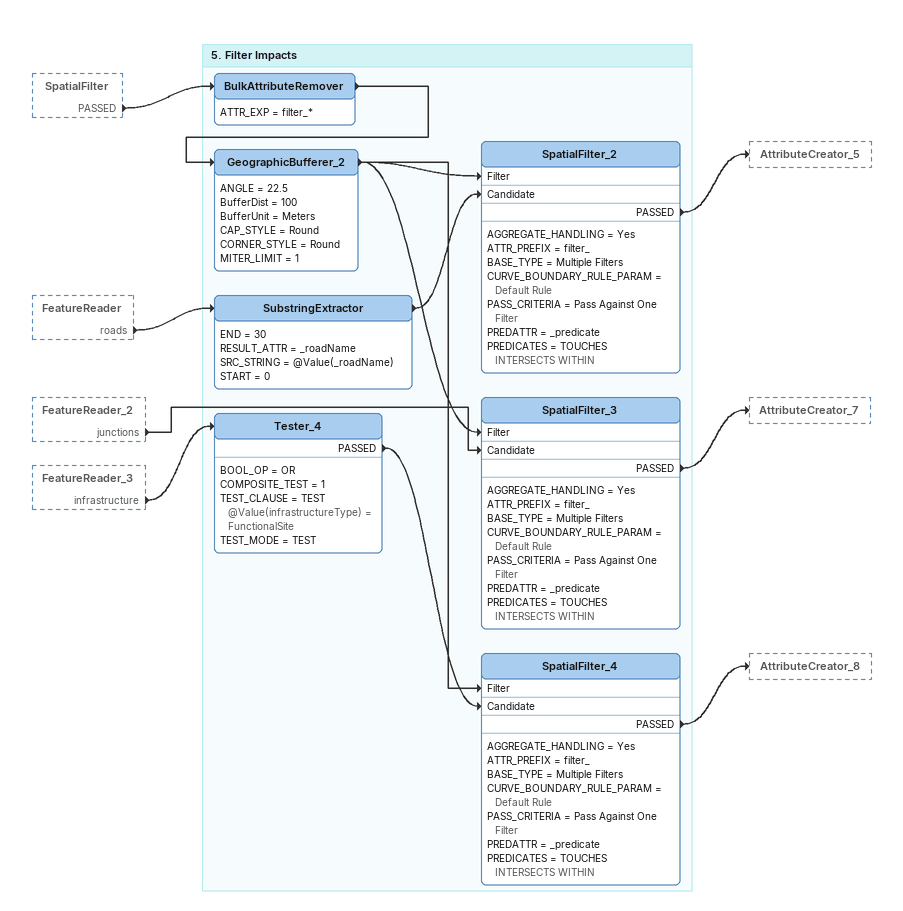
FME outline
SpatialFilter [outside]
    PASSED -> BulkAttributeRemover
FeatureReader [outside]
    roads -> SubstringExtractor
FeatureReader_2 [outside]
    junctions -> SpatialFilter_3 [Candidate]
FeatureReader_3 [outside]
    infrastructure -> Tester_4

Bookmark: 5. Filter Impacts
BulkAttributeRemover
    ATTR_EXP = filter_*
    -> GeographicBufferer_2
GeographicBufferer_2
    ANGLE = 22.5
    BufferDist = 100
    BufferUnit = Meters
    CAP_STYLE = Round
    CORNER_STYLE = Round
    MITER_LIMIT = 1
    -> SpatialFilter_2 [Filter]
    -> SpatialFilter_3 [Filter]
    -> SpatialFilter_4 [Filter]
SubstringExtractor
    END = 30
    RESULT_ATTR = _roadName
    SRC_STRING = @Value(_roadName)
    START = 0
    -> SpatialFilter_2 [Candidate]
SpatialFilter_2
    AGGREGATE_HANDLING = Yes
    ATTR_PREFIX = filter_
    BASE_TYPE = Multiple Filters
    CURVE_BOUNDARY_RULE_PARAM = Default Rule
    PASS_CRITERIA = Pass Against One Filter
    PREDATTR = _predicate
    PREDICATES = TOUCHES INTERSECTS WITHIN
    PASSED -> AttributeCreator_5
SpatialFilter_3
    AGGREGATE_HANDLING = Yes
    ATTR_PREFIX = filter_
    BASE_TYPE = Multiple Filters
    CURVE_BOUNDARY_RULE_PARAM = Default Rule
    PASS_CRITERIA = Pass Against One Filter
    PREDATTR = _predicate
    PREDICATES = TOUCHES INTERSECTS WITHIN
    PASSED -> AttributeCreator_7
Tester_4
    BOOL_OP = OR
    COMPOSITE_TEST = 1
    TEST_CLAUSE = TEST @Value(infrastructureType) = FunctionalSite
    TEST_MODE = TEST
    PASSED -> SpatialFilter_4 [Candidate]
SpatialFilter_4
    AGGREGATE_HANDLING = Yes
    ATTR_PREFIX = filter_
    BASE_TYPE = Multiple Filters
    CURVE_BOUNDARY_RULE_PARAM = Default Rule
    PASS_CRITERIA = Pass Against One Filter
    PREDATTR = _predicate
    PREDICATES = TOUCHES INTERSECTS WITHIN
    PASSED -> AttributeCreator_8
